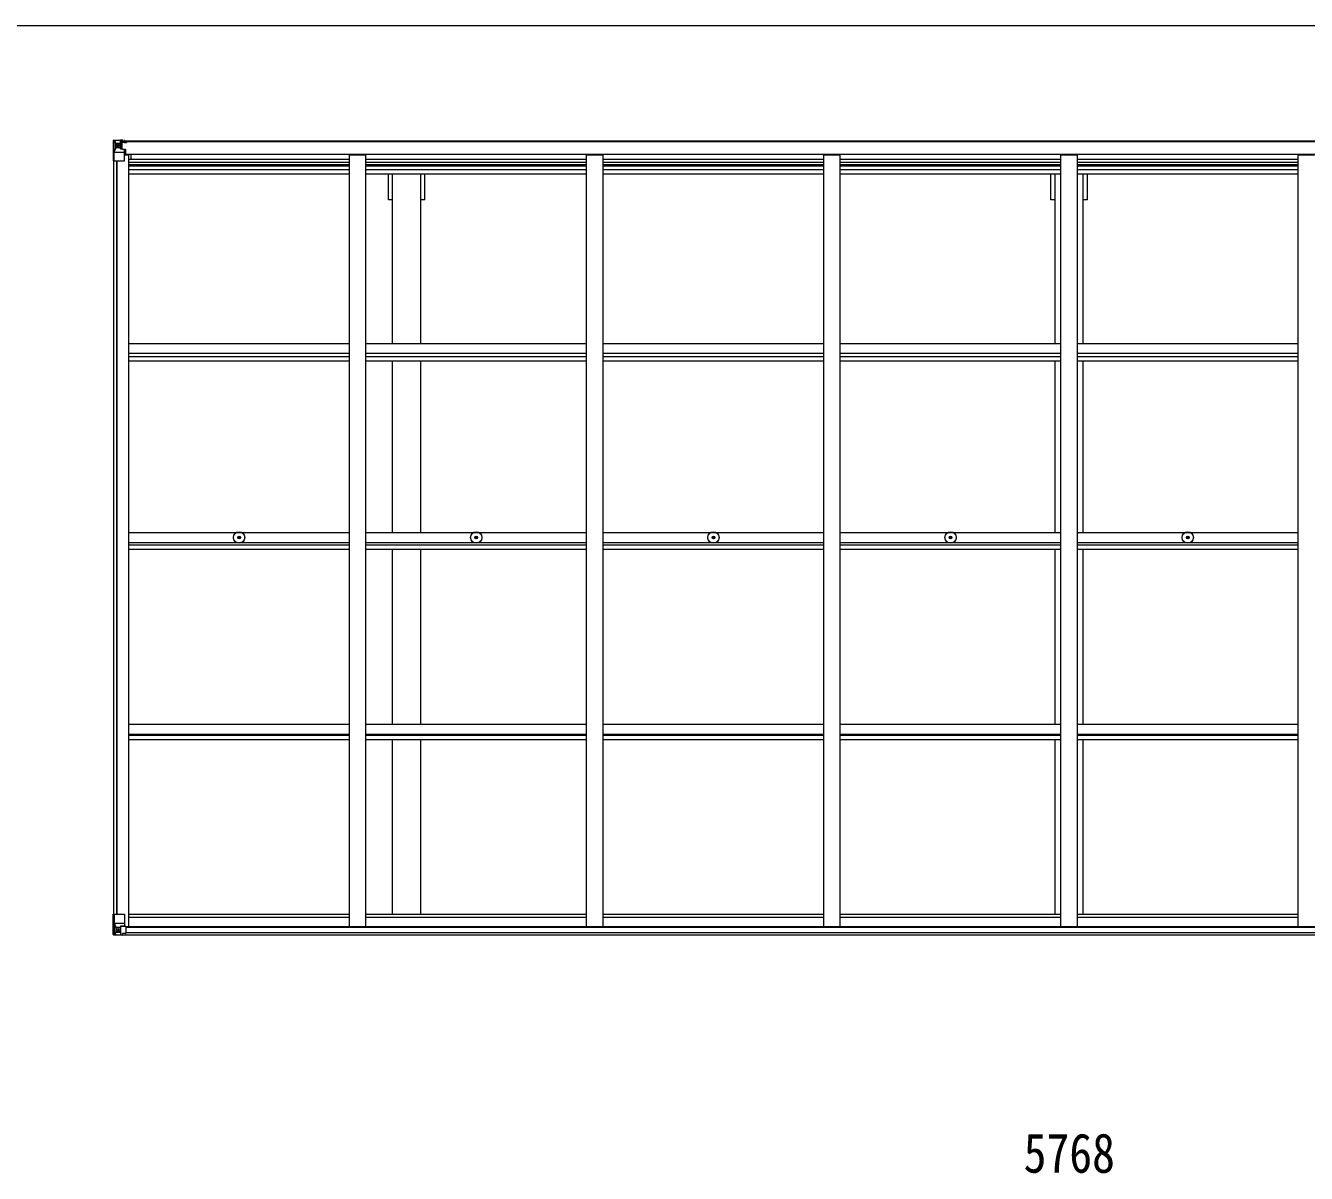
# Model space of a CAD drawing. Units: millimetres at full size, sheet at 1:25; details may follow other scales. Extents: x -6988 to 7066, y -4877 to 4823.
# Drawn here: x -300 to 3566, y 1356 to 4823 of the extents above; entities that cross this region are included whole.
import ezdxf
from ezdxf.enums import TextEntityAlignment as Align

# ---------------------------------------------------------------- set-up
doc = ezdxf.new("R2010")
doc.units = ezdxf.units.MM
doc.header["$LTSCALE"] = 25
for name, color, linetype, lineweight in [('0-1_本体', 4, 'Continuous', 9), ('0-2_部品', 7, 'Continuous', 9), ('0-A_寸法', 6, 'Continuous', 9), ('F-0_240', 7, 'Continuous', 9)]:
    doc.layers.add(name, color=color, linetype=linetype, lineweight=lineweight)
doc.styles.add('ＭＳ ゴシック', font='')
doc.styles.get('ＭＳ ゴシック').set_extended_font_data('MS Gothic')

msp = doc.modelspace()

# ---------------------------------------------------------------- linework, layer by layer
at = {"layer": '0-1_本体'}
for p, q in [((-12.37, 4474.87), (5712.63, 4474.87)), ((-12.37, 4472.81), (5712.63, 4472.81)), ((-33.87, 2138.78), (-33.87, 4413.87)), ((-24.87, 2138.78), (-24.87, 4413.87)), ((-24.17, 2138.78), (-24.17, 4413.87)), ((-1.87, 4432.96), (11.13, 4432.96)), ((11.13, 2102.43), (11.13, 4432.96)), ((11.13, 4419.53), (677.13, 4419.53)), ((11.13, 4410.17), (677.13, 4410.17)), ((18.63, 4434.6), (5681.63, 4434.6)), ((18.63, 4419.53), (18.63, 4434.6)), ((677.13, 4432.54), (727.13, 4432.54)), ((677.13, 2102.43), (677.13, 4432.54)), ((727.13, 2102.43), (727.13, 4432.54)), ((727.13, 4419.53), (1393.13, 4419.53)), ((727.13, 4410.17), (1393.13, 4410.17)), ((1393.13, 4432.54), (1443.13, 4432.54)), ((1393.13, 2102.43), (1393.13, 4432.54)), ((1443.13, 2102.43), (1443.13, 4432.54)), ((1443.13, 4419.53), (2109.13, 4419.53)), ((1443.13, 4410.17), (2109.13, 4410.17)), ((2109.13, 4432.54), (2159.13, 4432.54)), ((2109.13, 2102.43), (2109.13, 4432.54)), ((2159.13, 2102.43), (2159.13, 4432.54)), ((2159.13, 4419.53), (2825.13, 4419.53)), ((2159.13, 4410.17), (2825.13, 4410.17)), ((2825.13, 4432.54), (2875.13, 4432.54)), ((2825.13, 2102.43), (2825.13, 4432.54)), ((2875.13, 2102.43), (2875.13, 4432.54)), ((2875.13, 4419.53), (3541.13, 4419.53)), ((2875.13, 4410.17), (3541.13, 4410.17)), ((3541.13, 4432.54), (3591.13, 4432.54)), ((3541.13, 2102.43), (3541.13, 4432.54)), ((11.13, 4403.1), (677.13, 4403.1)), ((11.13, 4399.31), (677.13, 4399.31)), ((11.13, 4387.96), (677.13, 4387.96)), ((11.13, 4375.14), (677.13, 4375.14)), ((727.13, 4403.1), (1393.13, 4403.1)), ((727.13, 4399.31), (1393.13, 4399.31)), ((727.13, 4387.96), (1393.13, 4387.96)), ((727.13, 4375.14), (1393.13, 4375.14)), ((807.63, 3862.35), (807.63, 4375.14)), ((892.63, 3862.35), (892.63, 4375.14)), ((905.13, 4296.14), (905.13, 4375.14)), ((1443.13, 4403.1), (2109.13, 4403.1)), ((1443.13, 4399.31), (2109.13, 4399.31)), ((1443.13, 4387.96), (2109.13, 4387.96)), ((1443.13, 4375.14), (2109.13, 4375.14)), ((2159.13, 4403.1), (2825.13, 4403.1)), ((2159.13, 4399.31), (2825.13, 4399.31)), ((2159.13, 4387.96), (2825.13, 4387.96)), ((2159.13, 4375.14), (2825.13, 4375.14)), ((2807.63, 3862.35), (2807.63, 4375.14)), ((2875.13, 4403.1), (3541.13, 4403.1)), ((2875.13, 4399.31), (3541.13, 4399.31)), ((2875.13, 4387.96), (3541.13, 4387.96)), ((2875.13, 4375.14), (2905.13, 4375.14)), ((2892.63, 3862.35), (2892.63, 4375.14)), ((2905.13, 4375.14), (3541.13, 4375.14)), ((2905.13, 4296.14), (2905.13, 4375.14)), ((905.13, 4296.14), (892.63, 4296.14)), ((2905.13, 4296.14), (2892.63, 4296.14)), ((11.13, 3862.35), (677.13, 3862.35)), ((11.13, 3833.39), (677.13, 3833.39)), ((727.13, 3862.35), (1393.13, 3862.35)), ((727.13, 3833.39), (1393.13, 3833.39)), ((1443.13, 3862.35), (2109.13, 3862.35)), ((1443.13, 3833.39), (2109.13, 3833.39)), ((2159.13, 3862.35), (2825.13, 3862.35)), ((2159.13, 3833.39), (2825.13, 3833.39)), ((2875.13, 3862.35), (2877.63, 3862.35)), ((2875.13, 3833.39), (3541.13, 3833.39)), ((2877.63, 3862.35), (3541.13, 3862.35)), ((11.13, 3823.28), (677.13, 3823.28)), ((11.13, 3810.42), (677.13, 3810.42)), ((727.13, 3823.28), (1393.13, 3823.28)), ((727.13, 3810.42), (1393.13, 3810.42)), ((807.63, 3291.54), (807.63, 3810.42)), ((892.63, 3291.54), (892.63, 3810.42)), ((1443.13, 3823.28), (2109.13, 3823.28)), ((1443.13, 3810.42), (2109.13, 3810.42)), ((2159.13, 3823.28), (2825.13, 3823.28)), ((2159.13, 3810.42), (2825.13, 3810.42)), ((2807.63, 3291.54), (2807.63, 3810.42)), ((2875.13, 3823.28), (3541.13, 3823.28)), ((2875.13, 3810.42), (2877.63, 3810.42)), ((2877.63, 3810.42), (3541.13, 3810.42)), ((2892.63, 3291.54), (2892.63, 3810.42)), ((11.13, 3291.54), (677.13, 3291.54)), ((727.13, 3291.54), (1393.13, 3291.54)), ((1443.13, 3291.54), (2109.13, 3291.54)), ((2159.13, 3291.54), (2825.13, 3291.54)), ((2875.13, 3291.54), (2877.63, 3291.54)), ((2877.63, 3291.54), (3541.13, 3291.54)), ((11.13, 3262.1), (677.13, 3262.1)), ((11.13, 3254.97), (677.13, 3254.97)), ((727.13, 3262.1), (1393.13, 3262.1)), ((727.13, 3254.97), (1393.13, 3254.97)), ((1443.13, 3262.1), (2109.13, 3262.1)), ((1443.13, 3254.97), (2109.13, 3254.97)), ((2159.13, 3262.1), (2825.13, 3262.1)), ((2159.13, 3254.97), (2825.13, 3254.97)), ((2875.13, 3262.1), (3541.13, 3262.1)), ((2875.13, 3254.97), (3541.13, 3254.97)), ((11.13, 3241.99), (677.13, 3241.99)), ((727.13, 3241.99), (1393.13, 3241.99)), ((807.63, 2713.13), (807.63, 3241.99)), ((892.63, 2713.13), (892.63, 3241.99)), ((1443.13, 3241.99), (2109.13, 3241.99)), ((2159.13, 3241.99), (2825.13, 3241.99)), ((2807.63, 2713.13), (2807.63, 3241.99)), ((2875.13, 3241.99), (2877.63, 3241.99)), ((2877.63, 3241.99), (3541.13, 3241.99)), ((2892.63, 2713.13), (2892.63, 3241.99)), ((11.13, 2713.13), (677.13, 2713.13)), ((727.13, 2713.13), (1393.13, 2713.13)), ((1443.13, 2713.13), (2109.13, 2713.13)), ((2159.13, 2713.13), (2825.13, 2713.13)), ((2877.63, 2713.13), (3541.13, 2713.13)), ((11.13, 2683.32), (677.13, 2683.32)), ((11.13, 2679.55), (677.13, 2679.55)), ((727.13, 2683.32), (1393.13, 2683.32)), ((727.13, 2679.55), (1393.13, 2679.55)), ((1443.13, 2683.32), (2109.13, 2683.32)), ((1443.13, 2679.55), (2109.13, 2679.55)), ((2159.13, 2683.32), (2825.13, 2683.32)), ((2159.13, 2679.55), (2825.13, 2679.55)), ((2875.13, 2683.32), (3541.13, 2683.32)), ((2875.13, 2679.55), (3541.13, 2679.55)), ((11.13, 2666.52), (677.13, 2666.52)), ((727.13, 2666.52), (1393.13, 2666.52)), ((807.63, 2139.65), (807.63, 2666.52)), ((892.63, 2139.65), (892.63, 2666.52)), ((1443.13, 2666.52), (2109.13, 2666.52)), ((2159.13, 2666.52), (2825.13, 2666.52)), ((2807.63, 2139.65), (2807.63, 2666.52)), ((2877.63, 2666.52), (3541.13, 2666.52)), ((2892.63, 2139.65), (2892.63, 2666.52)), ((11.13, 2139.65), (677.13, 2139.65)), ((11.13, 2130.52), (677.13, 2130.52)), ((727.13, 2139.65), (1393.13, 2139.65)), ((727.13, 2130.52), (1393.13, 2130.52)), ((1443.13, 2139.65), (2109.13, 2139.65)), ((1443.13, 2130.52), (2109.13, 2130.52)), ((2159.13, 2139.65), (2825.13, 2139.65)), ((2159.13, 2130.52), (2825.13, 2130.52)), ((2875.13, 2139.65), (3541.13, 2139.65)), ((2875.13, 2130.52), (3541.13, 2130.52)), ((2.09, 2102.41), (5698.17, 2102.41)), ((2.63, 2100.06), (5697.63, 2100.06)), ((-7.37, 2076.98), (5707.63, 2076.98)), ((2.63, 2084.4), (5697.63, 2084.4))]:
    msp.add_line(p, q, dxfattribs=at)
for points in [[(807.63, 4296.14), (795.13, 4296.14), (795.13, 4375.14)], [(2807.63, 4296.14), (2795.13, 4296.14), (2795.13, 4375.14)]]:
    msp.add_lwpolyline(points, dxfattribs=at)
at = {"layer": '0-2_部品'}
for p, q in [((-35.87, 4474.81), (-35.87, 4474.77)), ((-34.93, 4475.81), (-34.93, 4475.81)), ((-34.93, 4475.77), (-34.93, 4475.81)), ((-25.96, 4476.2), (-33.88, 4475.73)), ((-33.02, 4474.76), (-33.03, 4474.69)), ((-33.03, 4414.1), (-33.03, 4474.69)), ((-32.48, 4440.98), (-28.34, 4453.07)), ((-29.06, 4471.31), (-31.79, 4474.98)), ((-28.2, 4467.8), (-25.87, 4467.86)), ((-28.2, 4454.33), (-28.2, 4467.8)), ((-25.87, 4454.3), (-28.2, 4454.33)), ((-13.87, 4476.99), (-25.87, 4476.2)), ((-25.87, 4467.86), (-13.87, 4467.86)), ((-25.87, 4454.3), (-13.87, 4454.3)), ((-25.87, 4454.3), (-25.87, 4454.3)), ((-20.39, 4460.66), (-20.39, 4459.7)), ((-14.87, 4467.86), (-13.87, 4467.86)), ((-7.37, 4477.5), (-13.87, 4477.1)), ((-13.87, 4451.01), (-13.87, 4477.1)), ((-13.87, 4476.22), (-7.37, 4476.62)), ((-12.37, 4471.4), (-13.87, 4471.4)), ((-12.37, 4467.86), (-13.87, 4467.86)), ((-12.37, 4454.3), (-13.87, 4454.3)), ((-13.04, 4450.75), (-2.7, 4449.09)), ((-13.04, 4450.11), (-13.04, 4450.75)), ((-2.7, 4448.46), (-13.04, 4450.11)), ((-7.37, 4475.69), (-12.37, 4475.6)), ((-11.87, 4471.04), (-12.37, 4471.04)), ((-8.37, 4466.11), (-12.37, 4466.11)), ((-8.37, 4457.9), (-12.37, 4457.9)), ((-12.26, 4469.73), (-8.37, 4469.73)), ((-11.87, 4472.06), (-11.87, 4470.11)), ((-3.87, 4472.06), (-11.87, 4472.06)), ((-3.87, 4472.04), (-11.87, 4472.04)), ((-1.87, 4470.19), (-11.87, 4470.11)), ((-11.87, 4469.94), (-11.87, 4470.11)), ((-11.87, 4470.11), (-11.87, 4470.11)), ((-8.37, 4450), (-8.37, 4469.97)), ((-7.37, 4476.62), (-7.37, 4477.5)), ((-7.37, 4476.1), (-7.37, 4476.62)), ((-7.37, 4476.1), (-7.37, 4475.69)), ((-7.37, 4475.69), (-7.37, 4474.87)), ((-2.7, 4449.09), (-2.7, 4448.46)), ((-2.42, 4449.02), (1.63, 4448.98)), ((-2.37, 4475.3), (-2.37, 4474.87)), ((-2.07, 4475.3), (-2.37, 4475.3)), ((-2.07, 4475.3), (-0.38, 4474.87)), ((-1.87, 4471.8), (3.13, 4471.8)), ((-1.87, 4470.19), (-1.87, 4471.8)), ((-1.87, 4415.1), (-1.87, 4448.2)), ((2.63, 4448.97), (1.63, 4448.98)), ((1.63, 4447.25), (2.63, 4447.25)), ((2.63, 4433.79), (2.63, 4448.97)), ((3.13, 4472.81), (3.13, 4471.8)), ((3.13, 4471.8), (4.13, 4471.8)), ((4.13, 4471.8), (4.13, 4472.81)), ((4.13, 4471.8), (4.13, 4470.24)), ((4.13, 4470.12), (4.13, 4470.24)), ((-33.03, 4414.1), (-2.87, 4414.1)), ((-32.48, 4440.98), (-25.87, 4440.77)), ((-25.87, 4440.77), (-1.87, 4440.77)), ((2.63, 4437.1), (-1.87, 4437.1)), ((18.63, 4433.79), (-1.87, 4433.79)), ((341.89, 3277.33), (342.99, 3277.35)), ((341.89, 3276.33), (342.99, 3276.31)), ((342.99, 3277.35), (343.51, 3277.45)), ((342.99, 3276.31), (343.51, 3276.21)), ((343.61, 3277.97), (343.51, 3277.45)), ((343.61, 3275.69), (343.51, 3276.21)), ((343.63, 3279.07), (343.61, 3277.97)), ((343.63, 3274.58), (343.61, 3275.69)), ((344.63, 3279.07), (344.65, 3277.97)), ((344.63, 3274.58), (344.65, 3275.69)), ((344.65, 3277.97), (344.75, 3277.45)), ((344.65, 3275.69), (344.75, 3276.21)), ((345.27, 3277.35), (344.75, 3277.45)), ((345.27, 3276.31), (344.75, 3276.21)), ((346.38, 3277.33), (345.27, 3277.35)), ((346.38, 3276.33), (345.27, 3276.31)), ((1057.89, 3277.33), (1058.99, 3277.35)), ((1057.89, 3276.33), (1058.99, 3276.31)), ((1058.99, 3277.35), (1059.51, 3277.45)), ((1058.99, 3276.31), (1059.51, 3276.21)), ((1059.61, 3277.97), (1059.51, 3277.45)), ((1059.61, 3275.69), (1059.51, 3276.21)), ((1059.63, 3279.07), (1059.61, 3277.97)), ((1059.63, 3274.58), (1059.61, 3275.69)), ((1060.63, 3279.07), (1060.65, 3277.97)), ((1060.63, 3274.58), (1060.65, 3275.69)), ((1060.65, 3277.97), (1060.75, 3277.45)), ((1060.65, 3275.69), (1060.75, 3276.21)), ((1061.27, 3277.35), (1060.75, 3277.45)), ((1061.27, 3276.31), (1060.75, 3276.21)), ((1062.38, 3277.33), (1061.27, 3277.35)), ((1062.38, 3276.33), (1061.27, 3276.31)), ((1773.89, 3277.33), (1774.99, 3277.35)), ((1773.89, 3276.33), (1774.99, 3276.31)), ((1774.99, 3277.35), (1775.51, 3277.45)), ((1774.99, 3276.31), (1775.51, 3276.21)), ((1775.61, 3277.97), (1775.51, 3277.45)), ((1775.61, 3275.69), (1775.51, 3276.21)), ((1775.63, 3279.07), (1775.61, 3277.97)), ((1775.63, 3274.58), (1775.61, 3275.69)), ((1776.63, 3279.07), (1776.65, 3277.97)), ((1776.63, 3274.58), (1776.65, 3275.69)), ((1776.65, 3277.97), (1776.75, 3277.45)), ((1776.65, 3275.69), (1776.75, 3276.21)), ((1777.27, 3277.35), (1776.75, 3277.45)), ((1777.27, 3276.31), (1776.75, 3276.21)), ((1778.38, 3277.33), (1777.27, 3277.35)), ((1778.38, 3276.33), (1777.27, 3276.31)), ((2489.89, 3277.33), (2490.99, 3277.35)), ((2489.89, 3276.33), (2490.99, 3276.31)), ((2490.99, 3277.35), (2491.51, 3277.45)), ((2490.99, 3276.31), (2491.51, 3276.21)), ((2491.61, 3277.97), (2491.51, 3277.45)), ((2491.61, 3275.69), (2491.51, 3276.21)), ((2491.63, 3279.07), (2491.61, 3277.97)), ((2491.63, 3274.58), (2491.61, 3275.69)), ((2492.63, 3279.07), (2492.65, 3277.97)), ((2492.63, 3274.58), (2492.65, 3275.69)), ((2492.65, 3277.97), (2492.75, 3277.45)), ((2492.65, 3275.69), (2492.75, 3276.21)), ((2493.27, 3277.35), (2492.75, 3277.45)), ((2493.27, 3276.31), (2492.75, 3276.21)), ((2494.38, 3277.33), (2493.27, 3277.35)), ((2494.38, 3276.33), (2493.27, 3276.31)), ((3205.89, 3277.33), (3206.99, 3277.35)), ((3205.89, 3276.33), (3206.99, 3276.31)), ((3206.99, 3277.35), (3207.51, 3277.45)), ((3206.99, 3276.31), (3207.51, 3276.21)), ((3207.61, 3277.97), (3207.51, 3277.45)), ((3207.61, 3275.69), (3207.51, 3276.21)), ((3207.63, 3279.07), (3207.61, 3277.97)), ((3207.63, 3274.58), (3207.61, 3275.69)), ((3208.63, 3279.07), (3208.65, 3277.97)), ((3208.63, 3274.58), (3208.65, 3275.69)), ((3208.65, 3277.97), (3208.75, 3277.45)), ((3208.65, 3275.69), (3208.75, 3276.21)), ((3209.27, 3277.35), (3208.75, 3277.45)), ((3209.27, 3276.31), (3208.75, 3276.21)), ((3210.38, 3277.33), (3209.27, 3277.35)), ((3210.38, 3276.33), (3209.27, 3276.31)), ((-35.87, 2138.78), (-2.87, 2138.78)), ((-35.87, 2078.07), (-35.87, 2138.78)), ((-33.03, 2138.78), (-33.03, 2078.19)), ((-1.87, 2137.78), (-1.87, 2104.68)), ((-32.48, 2111.9), (-25.87, 2112.11)), ((-32.48, 2111.9), (-28.34, 2099.81)), ((-25.87, 2098.58), (-28.2, 2098.55)), ((-28.2, 2098.55), (-28.2, 2085.08)), ((-25.87, 2112.11), (-1.87, 2112.11)), ((-25.87, 2098.58), (-25.87, 2098.58)), ((-13.87, 2098.58), (-25.87, 2098.58)), ((-21.35, 2092.22), (-21.35, 2093.18)), ((-13.87, 2102.56), (-7.37, 2102.56)), ((-13.87, 2102.56), (-13.87, 2075.78)), ((-2.69, 2104.42), (-13.04, 2102.77)), ((-13.04, 2102.77), (-13.04, 2102.56)), ((-10.35, 2102.56), (-2.69, 2103.79)), ((-7.37, 2102.56), (1.63, 2102.53)), ((-2.69, 2103.79), (-2.69, 2104.42)), ((2.63, 2101.62), (2.63, 2081.47)), ((-34.93, 2077.11), (-34.93, 2077.07)), ((-25.96, 2076.68), (-33.88, 2077.15)), ((-33.02, 2078.12), (-33.03, 2078.19)), ((-29.06, 2081.57), (-31.79, 2077.9)), ((-28.2, 2085.08), (-25.87, 2085.02)), ((-25.87, 2085.02), (-13.87, 2085.02)), ((-13.87, 2075.89), (-25.87, 2076.67)), ((-7.37, 2075.38), (-7.37, 2081.32)), ((1.63, 2080.75), (-7.37, 2080.7))]:
    msp.add_line(p, q, dxfattribs=at)
for points in [[(-35.87, 4474.77), (-35.87, 4414.1), (-33.03, 4414.1)], [(-34.93, 4475.81), (-25.87, 4476.37), (-13.87, 4477.1)], [(-22.31, 4461.62), (-23.27, 4461.62), (-23.27, 4462.58), (-22.31, 4462.58)], [(-21.35, 4463.54), (-21.35, 4464.5), (-20.39, 4464.5), (-20.39, 4463.54)], [(-20.39, 4459.7), (-21.35, 4459.7), (-21.35, 4460.66)], [(-19.43, 4462.58), (-18.47, 4462.58), (-18.47, 4461.62), (-19.43, 4461.62)], [(-7.37, 4476.1), (-12.37, 4476.1), (-12.37, 4450.64)], [(-11.87, 4471.04), (-3.87, 4471.04), (-3.87, 4472.81)], [(3.13, 4470.07), (-11.87, 4469.94), (-11.87, 4469.94)], [(-1.87, 4470.19), (-1.87, 4470.18), (4.13, 4470.24)], [(1.63, 4448.98), (1.63, 4447.25), (-1.87, 4447.23)], [(-22.31, 2090.3), (-23.27, 2090.3), (-23.27, 2091.26), (-22.31, 2091.26)], [(-21.35, 2093.18), (-20.39, 2093.18), (-20.39, 2092.22)], [(-20.39, 2089.34), (-20.39, 2088.38), (-21.35, 2088.38), (-21.35, 2089.34)], [(-19.43, 2091.26), (-18.47, 2091.26), (-18.47, 2090.3), (-19.43, 2090.3)], [(-34.93, 2077.07), (-25.87, 2076.51), (-7.37, 2075.38)], [(2.63, 2081.47), (2.62, 2081.36), (-7.37, 2081.32)]]:
    msp.add_lwpolyline(points, dxfattribs=at)
for centre, radius in [((-20.87, 4462.1), 5.3), ((344.13, 3276.83), 17), ((1060.13, 3276.83), 17), ((1776.13, 3276.83), 17), ((2492.13, 3276.83), 17), ((3208.13, 3276.83), 17), ((344.13, 3276.83), 4), ((1060.13, 3276.83), 4), ((1776.13, 3276.83), 4), ((2492.13, 3276.83), 4), ((3208.13, 3276.83), 4), ((-20.87, 2090.78), 5.3)]:
    msp.add_circle(centre, radius, dxfattribs=at)
for centre, radius, start, end in [((-34.87, 4474.82), 1, 93.50017, 180.00079), ((-34.87, 4474.81), 0.999, 93.4424, 179.95083), ((-34.87, 4474.77), 0.999, 93.4424, 179.95083), ((-33.72, 4488.42), 12.7, 269.24466, 275.10311), ((-31.74, 4474.81), 1.28, 131.17831, 182.45895), ((-22.31, 4463.54), 0.96, 270, 0), ((-22.31, 4460.66), 0.96, 0, 90), ((-19.43, 4463.54), 0.96, 180, 270), ((-19.43, 4460.66), 0.96, 90, 180), ((-12.93, 4451.68), 0.937, 182.32209, 263.26766), ((-12.93, 4451.04), 0.937, 182.32209, 263.26766), ((-11.87, 4472.56), 0.5, 179.99802, 269.99691), ((-11.87, 4472.54), 0.5, 180.00109, 270.00109), ((-11.87, 4469.61), 0.5, 90.52895, 180.04464), ((-11.86, 4469.43), 0.513, 91.88028, 181.04707), ((-2.8, 4448.16), 0.937, 2.32209, 83.26766), ((-2.8, 4447.53), 0.937, 2.32209, 83.26766), ((3.27, 4477.76), 7.69, 268.96999, 276.43426), ((-2.87, 4415.1), 1, 270, 0), ((344.13, 3276.83), 2.3, 167.44414, 192.55586), ((344.13, 3276.83), 2.3, 77.44414, 102.55586), ((344.13, 3276.83), 2.3, 257.44414, 282.55586), ((344.13, 3276.83), 2.3, 347.44414, 12.55586), ((1060.13, 3276.83), 2.3, 167.44414, 192.55586), ((1060.13, 3276.83), 2.3, 77.44414, 102.55586), ((1060.13, 3276.83), 2.3, 257.44414, 282.55586), ((1060.13, 3276.83), 2.3, 347.44414, 12.55586), ((1776.13, 3276.83), 2.3, 167.44414, 192.55586), ((1776.13, 3276.83), 2.3, 77.44414, 102.55586), ((1776.13, 3276.83), 2.3, 257.44414, 282.55586), ((1776.13, 3276.83), 2.3, 347.44414, 12.55586), ((2492.13, 3276.83), 2.3, 167.44414, 192.55586), ((2492.13, 3276.83), 2.3, 77.44414, 102.55586), ((2492.13, 3276.83), 2.3, 257.44414, 282.55586), ((2492.13, 3276.83), 2.3, 347.44414, 12.55586), ((3208.13, 3276.83), 2.3, 167.44414, 192.55586), ((3208.13, 3276.83), 2.3, 77.44414, 102.55586), ((3208.13, 3276.83), 2.3, 257.44414, 282.55586), ((3208.13, 3276.83), 2.3, 347.44414, 12.55586), ((-2.87, 2137.78), 1, 0, 90), ((-22.31, 2092.22), 0.96, 270, 0), ((-22.31, 2089.34), 0.96, 0, 90), ((-19.43, 2092.22), 0.96, 180, 270), ((-19.43, 2089.34), 0.96, 90, 180), ((-12.93, 2101.84), 0.937, 96.73234, 129.06602), ((-2.8, 2105.35), 0.937, 276.73234, 357.67791), ((-2.8, 2104.72), 0.937, 276.73234, 357.67791), ((-34.87, 2078.11), 0.999, 180.04917, 266.5576), ((-34.87, 2078.07), 0.999, 180.04917, 266.5576), ((-34.87, 2078.06), 1, 179.99921, 266.49983), ((-33.72, 2064.46), 12.7, 84.89689, 90.75534), ((-31.74, 2078.07), 1.28, 177.54105, 228.82169)]:
    msp.add_arc(centre, radius, start, end, dxfattribs=at)
for centre, major_axis, ratio, start_param, end_param in [((166.07, 4488.12), (201, 12.36), 0.060933, 3.1373463, 3.1378449), ((-32.93, 4475.89), (2, 0.12), 0.060933, 3.1378449, 4.2119296), ((-32.74, 4472.79), (-0.02, 3), 0.466854, 5.5234897, 6.1575023), ((-31.07, 4467.72), (0.03, 5), 0.573921, 4.7320603, 5.5159136), ((-29.61, 4454.35), (0, 3), 0.468246, 4.2703918, 4.7058971), ((-107.62, 4467.86), (81.75, 0), 0.061163, 0, 0.0007725), ((-31.76, 4443.33), (0.85, 2.32), 0.403757, 2.3087461, 3.2744049), ((-31.76, 2109.55), (0.85, -2.32), 0.403757, 3.0087805, 3.9744392), ((-29.61, 2098.53), (0, -3), 0.468246, 1.5772882, 2.0127935), ((1.63, 2101.62), (1, -0.021), 0.906239, 0.0187047, 1.589501), ((-32.93, 2076.99), (2, -0.12), 0.060933, 2.0712557, 3.1453404), ((166.07, 2064.75), (201, -12.36), 0.060933, 3.1453404, 3.145839), ((-32.74, 2080.08), (-0.02, -3), 0.466854, 0.125683, 0.7596956), ((-31.07, 2085.16), (0.03, -5), 0.573921, 0.7672717, 1.551125), ((-107.62, 2085.02), (81.75, 0), 0.061163, 6.2824128, 6.2831853), ((1.63, 2081.46), (1, 0.012), 0.707053, 4.7036637, 6.124411)]:
    msp.add_ellipse(centre, major_axis=major_axis, ratio=ratio, start_param=start_param, end_param=end_param, dxfattribs=at)
at = {"layer": 'F-0_240', "color": 5}
msp.add_line((-6987.88, 4822.79), (6712.12, 4822.79), dxfattribs=at)

# ---------------------------------------------------------------- texts
at = {"layer": '0-A_寸法', "color": 7, "style": 'ＭＳ ゴシック', "width": 0.85}
msp.add_text('5768', height=119.1, dxfattribs=at).set_placement((2712.63, 1322.6), align=Align.BOTTOM_LEFT)

doc.saveas('drawing.dxf')
